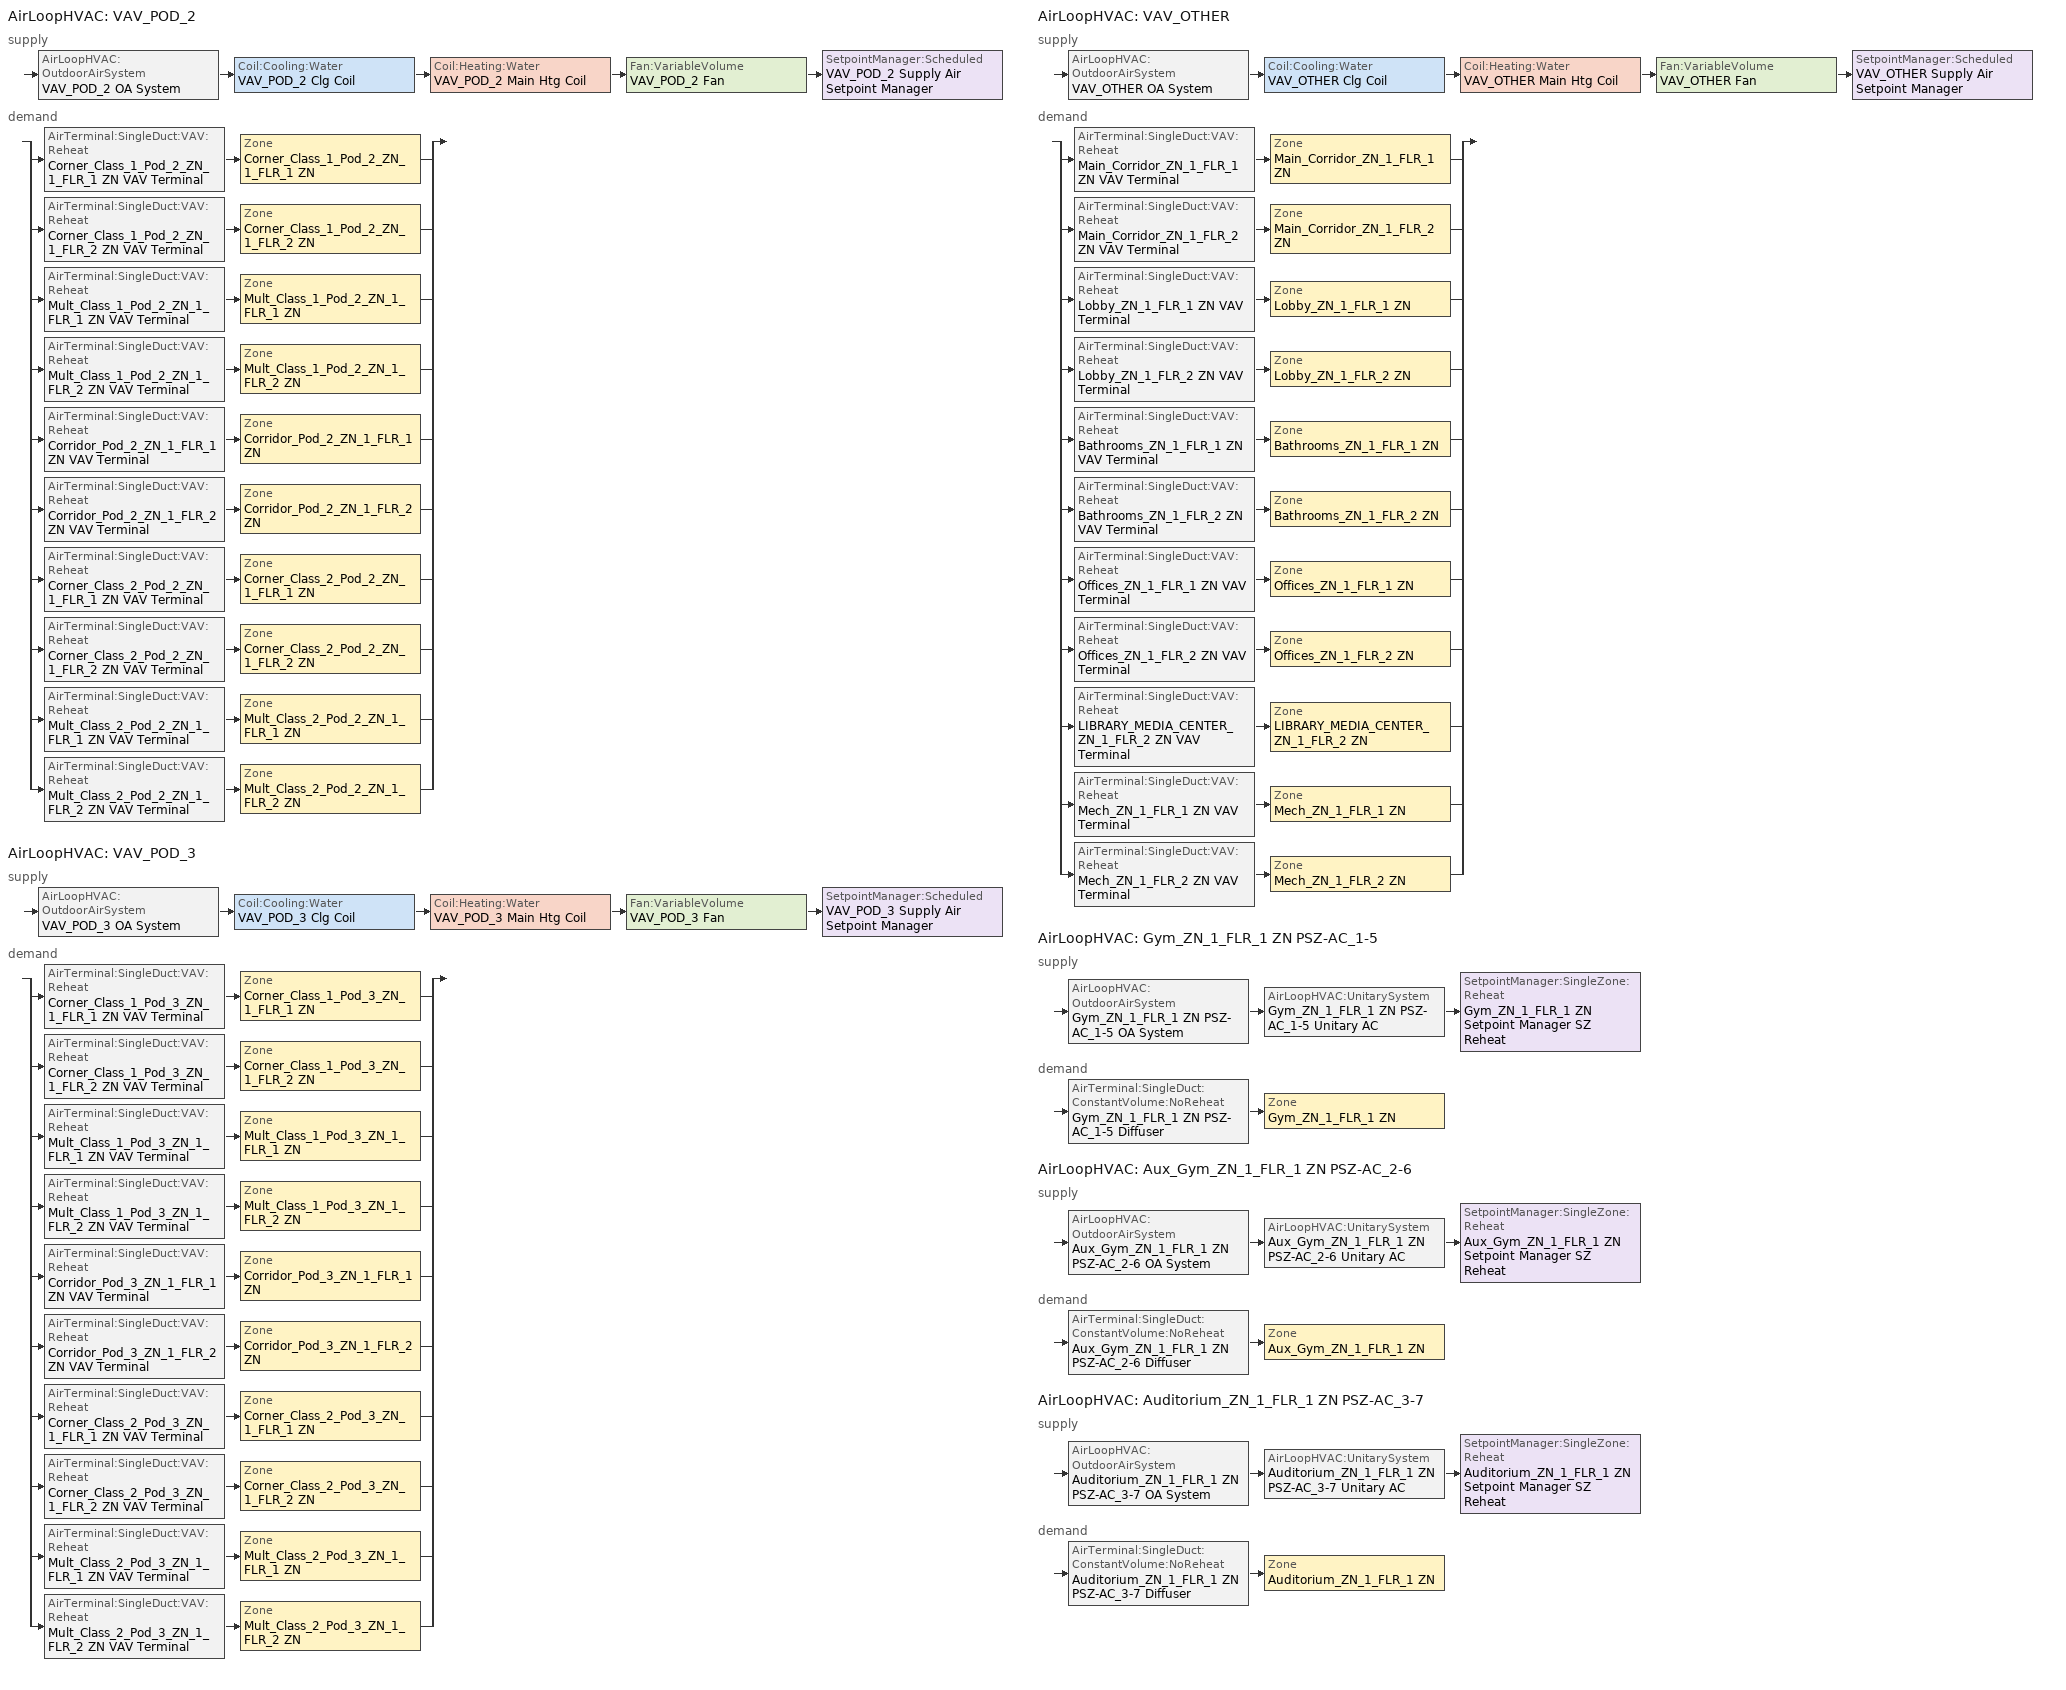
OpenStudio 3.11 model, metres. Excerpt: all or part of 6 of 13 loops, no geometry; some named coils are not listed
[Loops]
AirLoopHVAC 'VAV_POD_2'
 supply: AirLoopHVAC:OutdoorAirSystem 'VAV_POD_2 OA System' > Coil:Cooling:Water 'VAV_POD_2 Clg Coil' > Coil:Heating:Water 'VAV_POD_2 Main Htg Coil' > Fan:VariableVolume 'VAV_POD_2 Fan' > SetpointManager:Scheduled 'VAV_POD_2 Supply Air Setpoint Manager'
 demand: split
  | AirTerminal:SingleDuct:VAV:Reheat 'Corner_Class_1_Pod_2_ZN_1_FLR_1 ZN VAV Terminal' > Zone 'Corner_Class_1_Pod_2_ZN_1_FLR_1 ZN'
  | AirTerminal:SingleDuct:VAV:Reheat 'Corner_Class_1_Pod_2_ZN_1_FLR_2 ZN VAV Terminal' > Zone 'Corner_Class_1_Pod_2_ZN_1_FLR_2 ZN'
  | AirTerminal:SingleDuct:VAV:Reheat 'Mult_Class_1_Pod_2_ZN_1_FLR_1 ZN VAV Terminal' > Zone 'Mult_Class_1_Pod_2_ZN_1_FLR_1 ZN'
  | AirTerminal:SingleDuct:VAV:Reheat 'Mult_Class_1_Pod_2_ZN_1_FLR_2 ZN VAV Terminal' > Zone 'Mult_Class_1_Pod_2_ZN_1_FLR_2 ZN'
  | AirTerminal:SingleDuct:VAV:Reheat 'Corridor_Pod_2_ZN_1_FLR_1 ZN VAV Terminal' > Zone 'Corridor_Pod_2_ZN_1_FLR_1 ZN'
  | AirTerminal:SingleDuct:VAV:Reheat 'Corridor_Pod_2_ZN_1_FLR_2 ZN VAV Terminal' > Zone 'Corridor_Pod_2_ZN_1_FLR_2 ZN'
  | AirTerminal:SingleDuct:VAV:Reheat 'Corner_Class_2_Pod_2_ZN_1_FLR_1 ZN VAV Terminal' > Zone 'Corner_Class_2_Pod_2_ZN_1_FLR_1 ZN'
  | AirTerminal:SingleDuct:VAV:Reheat 'Corner_Class_2_Pod_2_ZN_1_FLR_2 ZN VAV Terminal' > Zone 'Corner_Class_2_Pod_2_ZN_1_FLR_2 ZN'
  | AirTerminal:SingleDuct:VAV:Reheat 'Mult_Class_2_Pod_2_ZN_1_FLR_1 ZN VAV Terminal' > Zone 'Mult_Class_2_Pod_2_ZN_1_FLR_1 ZN'
  | AirTerminal:SingleDuct:VAV:Reheat 'Mult_Class_2_Pod_2_ZN_1_FLR_2 ZN VAV Terminal' > Zone 'Mult_Class_2_Pod_2_ZN_1_FLR_2 ZN'
AirLoopHVAC 'VAV_POD_3'
 supply: AirLoopHVAC:OutdoorAirSystem 'VAV_POD_3 OA System' > Coil:Cooling:Water 'VAV_POD_3 Clg Coil' > Coil:Heating:Water 'VAV_POD_3 Main Htg Coil' > Fan:VariableVolume 'VAV_POD_3 Fan' > SetpointManager:Scheduled 'VAV_POD_3 Supply Air Setpoint Manager'
 demand: split
  | AirTerminal:SingleDuct:VAV:Reheat 'Corner_Class_1_Pod_3_ZN_1_FLR_1 ZN VAV Terminal' > Zone 'Corner_Class_1_Pod_3_ZN_1_FLR_1 ZN'
  | AirTerminal:SingleDuct:VAV:Reheat 'Corner_Class_1_Pod_3_ZN_1_FLR_2 ZN VAV Terminal' > Zone 'Corner_Class_1_Pod_3_ZN_1_FLR_2 ZN'
  | AirTerminal:SingleDuct:VAV:Reheat 'Mult_Class_1_Pod_3_ZN_1_FLR_1 ZN VAV Terminal' > Zone 'Mult_Class_1_Pod_3_ZN_1_FLR_1 ZN'
  | AirTerminal:SingleDuct:VAV:Reheat 'Mult_Class_1_Pod_3_ZN_1_FLR_2 ZN VAV Terminal' > Zone 'Mult_Class_1_Pod_3_ZN_1_FLR_2 ZN'
  | AirTerminal:SingleDuct:VAV:Reheat 'Corridor_Pod_3_ZN_1_FLR_1 ZN VAV Terminal' > Zone 'Corridor_Pod_3_ZN_1_FLR_1 ZN'
  | AirTerminal:SingleDuct:VAV:Reheat 'Corridor_Pod_3_ZN_1_FLR_2 ZN VAV Terminal' > Zone 'Corridor_Pod_3_ZN_1_FLR_2 ZN'
  | AirTerminal:SingleDuct:VAV:Reheat 'Corner_Class_2_Pod_3_ZN_1_FLR_1 ZN VAV Terminal' > Zone 'Corner_Class_2_Pod_3_ZN_1_FLR_1 ZN'
  | AirTerminal:SingleDuct:VAV:Reheat 'Corner_Class_2_Pod_3_ZN_1_FLR_2 ZN VAV Terminal' > Zone 'Corner_Class_2_Pod_3_ZN_1_FLR_2 ZN'
  | AirTerminal:SingleDuct:VAV:Reheat 'Mult_Class_2_Pod_3_ZN_1_FLR_1 ZN VAV Terminal' > Zone 'Mult_Class_2_Pod_3_ZN_1_FLR_1 ZN'
  | AirTerminal:SingleDuct:VAV:Reheat 'Mult_Class_2_Pod_3_ZN_1_FLR_2 ZN VAV Terminal' > Zone 'Mult_Class_2_Pod_3_ZN_1_FLR_2 ZN'
AirLoopHVAC 'VAV_OTHER'
 supply: AirLoopHVAC:OutdoorAirSystem 'VAV_OTHER OA System' > Coil:Cooling:Water 'VAV_OTHER Clg Coil' > Coil:Heating:Water 'VAV_OTHER Main Htg Coil' > Fan:VariableVolume 'VAV_OTHER Fan' > SetpointManager:Scheduled 'VAV_OTHER Supply Air Setpoint Manager'
 demand: split
  | AirTerminal:SingleDuct:VAV:Reheat 'Main_Corridor_ZN_1_FLR_1 ZN VAV Terminal' > Zone 'Main_Corridor_ZN_1_FLR_1 ZN'
  | AirTerminal:SingleDuct:VAV:Reheat 'Main_Corridor_ZN_1_FLR_2 ZN VAV Terminal' > Zone 'Main_Corridor_ZN_1_FLR_2 ZN'
  | AirTerminal:SingleDuct:VAV:Reheat 'Lobby_ZN_1_FLR_1 ZN VAV Terminal' > Zone 'Lobby_ZN_1_FLR_1 ZN'
  | AirTerminal:SingleDuct:VAV:Reheat 'Lobby_ZN_1_FLR_2 ZN VAV Terminal' > Zone 'Lobby_ZN_1_FLR_2 ZN'
  | AirTerminal:SingleDuct:VAV:Reheat 'Bathrooms_ZN_1_FLR_1 ZN VAV Terminal' > Zone 'Bathrooms_ZN_1_FLR_1 ZN'
  | AirTerminal:SingleDuct:VAV:Reheat 'Bathrooms_ZN_1_FLR_2 ZN VAV Terminal' > Zone 'Bathrooms_ZN_1_FLR_2 ZN'
  | AirTerminal:SingleDuct:VAV:Reheat 'Offices_ZN_1_FLR_1 ZN VAV Terminal' > Zone 'Offices_ZN_1_FLR_1 ZN'
  | AirTerminal:SingleDuct:VAV:Reheat 'Offices_ZN_1_FLR_2 ZN VAV Terminal' > Zone 'Offices_ZN_1_FLR_2 ZN'
  | AirTerminal:SingleDuct:VAV:Reheat 'LIBRARY_MEDIA_CENTER_ZN_1_FLR_2 ZN VAV Terminal' > Zone 'LIBRARY_MEDIA_CENTER_ZN_1_FLR_2 ZN'
  | AirTerminal:SingleDuct:VAV:Reheat 'Mech_ZN_1_FLR_1 ZN VAV Terminal' > Zone 'Mech_ZN_1_FLR_1 ZN'
  | AirTerminal:SingleDuct:VAV:Reheat 'Mech_ZN_1_FLR_2 ZN VAV Terminal' > Zone 'Mech_ZN_1_FLR_2 ZN'
AirLoopHVAC 'Gym_ZN_1_FLR_1 ZN PSZ-AC_1-5'
 supply: AirLoopHVAC:OutdoorAirSystem 'Gym_ZN_1_FLR_1 ZN PSZ-AC_1-5 OA System' > AirLoopHVAC:UnitarySystem 'Gym_ZN_1_FLR_1 ZN PSZ-AC_1-5 Unitary AC' > SetpointManager:SingleZone:Reheat 'Gym_ZN_1_FLR_1 ZN Setpoint Manager SZ Reheat'
 demand: AirTerminal:SingleDuct:ConstantVolume:NoReheat 'Gym_ZN_1_FLR_1 ZN PSZ-AC_1-5 Diffuser' > Zone 'Gym_ZN_1_FLR_1 ZN'
AirLoopHVAC 'Aux_Gym_ZN_1_FLR_1 ZN PSZ-AC_2-6'
 supply: AirLoopHVAC:OutdoorAirSystem 'Aux_Gym_ZN_1_FLR_1 ZN PSZ-AC_2-6 OA System' > AirLoopHVAC:UnitarySystem 'Aux_Gym_ZN_1_FLR_1 ZN PSZ-AC_2-6 Unitary AC' > SetpointManager:SingleZone:Reheat 'Aux_Gym_ZN_1_FLR_1 ZN Setpoint Manager SZ Reheat'
 demand: AirTerminal:SingleDuct:ConstantVolume:NoReheat 'Aux_Gym_ZN_1_FLR_1 ZN PSZ-AC_2-6 Diffuser' > Zone 'Aux_Gym_ZN_1_FLR_1 ZN'
AirLoopHVAC 'Auditorium_ZN_1_FLR_1 ZN PSZ-AC_3-7'
 supply: AirLoopHVAC:OutdoorAirSystem 'Auditorium_ZN_1_FLR_1 ZN PSZ-AC_3-7 OA System' > AirLoopHVAC:UnitarySystem 'Auditorium_ZN_1_FLR_1 ZN PSZ-AC_3-7 Unitary AC' > SetpointManager:SingleZone:Reheat 'Auditorium_ZN_1_FLR_1 ZN Setpoint Manager SZ Reheat'
 demand: AirTerminal:SingleDuct:ConstantVolume:NoReheat 'Auditorium_ZN_1_FLR_1 ZN PSZ-AC_3-7 Diffuser' > Zone 'Auditorium_ZN_1_FLR_1 ZN'
[Sizing:Zone] Zone Cooling Design Supply Air Temperature Input Method=SupplyAirTemperature; Zone Cooling Design Supply Air Temperature {C}=12.7778; Zone Cooling Design Supply Air Temperature Difference {deltaC}=11.11; Zone Heating Design Supply Air Temperature Input Method=SupplyAirTemperature; Zone Heating Design Supply Air Temperature Difference {deltaC}=11.11; Zone Cooling Design Supply Air Humidity Ratio {kg-H2O/kg-air}=0.0085; Zone Heating Design Supply Air Humidity Ratio {kg-H2O/kg-air}=0.008; Cooling Design Air Flow Method=DesignDay; Heating Design Air Flow Method=DesignDay; Heating Maximum Air Flow Fraction=1; Account for Dedicated Outdoor Air System=No; Dedicated Outdoor Air System Control Strategy=NeutralSupplyAir; Dedicated Outdoor Air Low Setpoint Temperature for Design {C}=autosize; Dedicated Outdoor Air High Setpoint Temperature for Design {C}=autosize; Zone Load Sizing Method=Sensible Load Only No Latent Load; Zone Latent Cooling Design Supply Air Humidity Ratio Input Method=HumidityRatioDifference; Zone Cooling Design Supply Air Humidity Ratio Difference {kgWater/kgDryAir}=0.005; Zone Latent Heating Design Supply Air Humidity Ratio Input Method=HumidityRatioDifference; Zone Humidification Design Supply Air Humidity Ratio Difference {kgWater/kgDryAir}=0.005; Sizing Option=Coincident; Heating Coil Sizing Method=None; Maximum Heating Capacity To Cooling Load Sizing Ratio {W/W}=1
Name | Zone Heating Design Supply Air Temperature {C} | Design Minimum Zone Ventilation Efficiency
Auditorium_ZN_1_FLR_1 ZN; Aux_Gym_ZN_1_FLR_1 ZN; Gym_ZN_1_FLR_1 ZN | 50
Bathrooms_ZN_1_FLR_1 ZN; Bathrooms_ZN_1_FLR_2 ZN; Corner_Class_1_Pod_2_ZN_1_FLR_1 ZN; Corner_Class_1_Pod_2_ZN_1_FLR_2 ZN; Corner_Class_1_Pod_3_ZN_1_FLR_1 ZN; Corner_Class_1_Pod_3_ZN_1_FLR_2 ZN; Corner_Class_2_Pod_2_ZN_1_FLR_1 ZN; Corner_Class_2_Pod_2_ZN_1_FLR_2 ZN; Corner_Class_2_Pod_3_ZN_1_FLR_1 ZN; Corner_Class_2_Pod_3_ZN_1_FLR_2 ZN; Corridor_Pod_2_ZN_1_FLR_1 ZN; Corridor_Pod_2_ZN_1_FLR_2 ZN; Corridor_Pod_3_ZN_1_FLR_1 ZN; Corridor_Pod_3_ZN_1_FLR_2 ZN; LIBRARY_MEDIA_CENTER_ZN_1_FLR_2 ZN; Lobby_ZN_1_FLR_1 ZN; Lobby_ZN_1_FLR_2 ZN; Main_Corridor_ZN_1_FLR_1 ZN; Main_Corridor_ZN_1_FLR_2 ZN; Mech_ZN_1_FLR_2 ZN; Mult_Class_1_Pod_2_ZN_1_FLR_1 ZN; Mult_Class_1_Pod_2_ZN_1_FLR_2 ZN; Mult_Class_1_Pod_3_ZN_1_FLR_1 ZN; Mult_Class_1_Pod_3_ZN_1_FLR_2 ZN; Mult_Class_2_Pod_2_ZN_1_FLR_1 ZN; Mult_Class_2_Pod_2_ZN_1_FLR_2 ZN; Mult_Class_2_Pod_3_ZN_1_FLR_1 ZN; Mult_Class_2_Pod_3_ZN_1_FLR_2 ZN; Offices_ZN_1_FLR_1 ZN; Offices_ZN_1_FLR_2 ZN | 40 | 0.6
[Zone equipment]
Auditorium_ZN_1_FLR_1 ZN: Auditorium_ZN_1_FLR_1 ZN PSZ-AC_3-7 Diffuser
Aux_Gym_ZN_1_FLR_1 ZN: Aux_Gym_ZN_1_FLR_1 ZN PSZ-AC_2-6 Diffuser
Bathrooms_ZN_1_FLR_1 ZN: Bathrooms_ZN_1_FLR_1 ZN VAV Terminal, Bathrooms_ZN_1_FLR_1 ZN Exhaust Fan
Bathrooms_ZN_1_FLR_2 ZN: Bathrooms_ZN_1_FLR_2 ZN VAV Terminal, Bathrooms_ZN_1_FLR_2 ZN Exhaust Fan
Corner_Class_1_Pod_2_ZN_1_FLR_1 ZN: Corner_Class_1_Pod_2_ZN_1_FLR_1 ZN VAV Terminal
Corner_Class_1_Pod_2_ZN_1_FLR_2 ZN: Corner_Class_1_Pod_2_ZN_1_FLR_2 ZN VAV Terminal
Corner_Class_1_Pod_3_ZN_1_FLR_1 ZN: Corner_Class_1_Pod_3_ZN_1_FLR_1 ZN VAV Terminal
Corner_Class_1_Pod_3_ZN_1_FLR_2 ZN: Corner_Class_1_Pod_3_ZN_1_FLR_2 ZN VAV Terminal
Corner_Class_2_Pod_2_ZN_1_FLR_1 ZN: Corner_Class_2_Pod_2_ZN_1_FLR_1 ZN VAV Terminal
Corner_Class_2_Pod_2_ZN_1_FLR_2 ZN: Corner_Class_2_Pod_2_ZN_1_FLR_2 ZN VAV Terminal
Corner_Class_2_Pod_3_ZN_1_FLR_1 ZN: Corner_Class_2_Pod_3_ZN_1_FLR_1 ZN VAV Terminal
Corner_Class_2_Pod_3_ZN_1_FLR_2 ZN: Corner_Class_2_Pod_3_ZN_1_FLR_2 ZN VAV Terminal
Corridor_Pod_2_ZN_1_FLR_1 ZN: Corridor_Pod_2_ZN_1_FLR_1 ZN VAV Terminal
Corridor_Pod_2_ZN_1_FLR_2 ZN: Corridor_Pod_2_ZN_1_FLR_2 ZN VAV Terminal
Corridor_Pod_3_ZN_1_FLR_1 ZN: Corridor_Pod_3_ZN_1_FLR_1 ZN VAV Terminal
Corridor_Pod_3_ZN_1_FLR_2 ZN: Corridor_Pod_3_ZN_1_FLR_2 ZN VAV Terminal
Gym_ZN_1_FLR_1 ZN: Gym_ZN_1_FLR_1 ZN PSZ-AC_1-5 Diffuser
LIBRARY_MEDIA_CENTER_ZN_1_FLR_2 ZN: LIBRARY_MEDIA_CENTER_ZN_1_FLR_2 ZN VAV Terminal
Lobby_ZN_1_FLR_1 ZN: Lobby_ZN_1_FLR_1 ZN VAV Terminal
Lobby_ZN_1_FLR_2 ZN: Lobby_ZN_1_FLR_2 ZN VAV Terminal
Main_Corridor_ZN_1_FLR_1 ZN: Main_Corridor_ZN_1_FLR_1 ZN VAV Terminal
Main_Corridor_ZN_1_FLR_2 ZN: Main_Corridor_ZN_1_FLR_2 ZN VAV Terminal
Mech_ZN_1_FLR_1 ZN: Mech_ZN_1_FLR_1 ZN VAV Terminal
Mech_ZN_1_FLR_2 ZN: Mech_ZN_1_FLR_2 ZN VAV Terminal
Mult_Class_1_Pod_2_ZN_1_FLR_1 ZN: Mult_Class_1_Pod_2_ZN_1_FLR_1 ZN VAV Terminal
Mult_Class_1_Pod_2_ZN_1_FLR_2 ZN: Mult_Class_1_Pod_2_ZN_1_FLR_2 ZN VAV Terminal
Mult_Class_1_Pod_3_ZN_1_FLR_1 ZN: Mult_Class_1_Pod_3_ZN_1_FLR_1 ZN VAV Terminal
Mult_Class_1_Pod_3_ZN_1_FLR_2 ZN: Mult_Class_1_Pod_3_ZN_1_FLR_2 ZN VAV Terminal
Mult_Class_2_Pod_2_ZN_1_FLR_1 ZN: Mult_Class_2_Pod_2_ZN_1_FLR_1 ZN VAV Terminal
Mult_Class_2_Pod_2_ZN_1_FLR_2 ZN: Mult_Class_2_Pod_2_ZN_1_FLR_2 ZN VAV Terminal
Mult_Class_2_Pod_3_ZN_1_FLR_1 ZN: Mult_Class_2_Pod_3_ZN_1_FLR_1 ZN VAV Terminal
Mult_Class_2_Pod_3_ZN_1_FLR_2 ZN: Mult_Class_2_Pod_3_ZN_1_FLR_2 ZN VAV Terminal
Offices_ZN_1_FLR_1 ZN: Offices_ZN_1_FLR_1 ZN VAV Terminal
Offices_ZN_1_FLR_2 ZN: Offices_ZN_1_FLR_2 ZN VAV Terminal
[SetpointManager:Scheduled] Control Variable=Temperature; Schedule=Supply Air Temp - 55.0F
Name | Setpoint Node or NodeList
VAV_POD_2 Supply Air Setpoint Manager | VAV_POD_2 Supply Outlet Node
VAV_POD_3 Supply Air Setpoint Manager | VAV_POD_3 Supply Outlet Node
VAV_OTHER Supply Air Setpoint Manager | VAV_OTHER Supply Outlet Node
[AirLoopHVAC] Availability Schedule=SchoolSecondary HVACOperationSchd; Design Supply Air Flow Rate {m3/s}=autosize; Design Return Air Flow Fraction of Supply Air Flow=1
VAV_POD_2; VAV_POD_3; VAV_OTHER; Gym_ZN_1_FLR_1 ZN PSZ-AC_1-5; Aux_Gym_ZN_1_FLR_1 ZN PSZ-AC_2-6; Auditorium_ZN_1_FLR_1 ZN PSZ-AC_3-7
[Sizing:System] Type of Load to Size On=Sensible; Preheat Design Temperature {C}=7.22222; Preheat Design Humidity Ratio {kg-H2O/kg-Air}=0.008; Precool Design Temperature {C}=12.7778; Precool Design Humidity Ratio {kg-H2O/kg-Air}=0.008; Central Cooling Design Supply Air Temperature {C}=12.7778; Sizing Option=Coincident; 100% Outdoor Air in Cooling=No; 100% Outdoor Air in Heating=No; Central Cooling Design Supply Air Humidity Ratio {kg-H2O/kg-Air}=0.0085; Central Heating Design Supply Air Humidity Ratio {kg-H2O/kg-Air}=0.008; Cooling Design Air Flow Method=DesignDay; Heating Design Air Flow Method=DesignDay; System Outdoor Air Method=ZoneSum; Zone Maximum Outdoor Air Fraction=1; Cooling Supply Air Flow Rate Per Floor Area {m3/s-m2}=0.00996765; Cooling Fraction of Autosized Cooling Supply Air Flow Rate=1; Cooling Supply Air Flow Rate Per Unit Cooling Capacity {m3/s-W}=3.94755e-05; Heating Supply Air Flow Rate Per Floor Area {m3/s-m2}=0.00996765; Heating Fraction of Autosized Heating Supply Air Flow Rate=1; Heating Fraction of Autosized Cooling Supply Air Flow Rate=1; Heating Supply Air Flow Rate Per Unit Heating Capacity {m3/s-W}=3.15882e-05; Cooling Design Capacity Method=CoolingDesignCapacity; Cooling Design Capacity {W}=autosize; Cooling Design Capacity Per Floor Area {W/m2}=234.7; Fraction of Autosized Cooling Design Capacity=1; Heating Design Capacity Method=HeatingDesignCapacity; Heating Design Capacity {W}=autosize; Heating Design Capacity Per Floor Area {W/m2}=157; Fraction of Autosized Heating Design Capacity=1; Central Cooling Capacity Control Method=OnOff; Occupant Diversity=autosize; Heating Coil Sizing Method=None; Maximum Heating Capacity To Cooling Capacity Sizing Ratio {W/W}=1
Name | Design Outdoor Air Flow Rate {m3/s} | Central Heating Maximum System Air Flow Ratio | Central Heating Design Supply Air Temperature {C}
VAV_POD_2; VAV_POD_3 | 9.493504 | 0.3 | 12.7778
VAV_OTHER | 4.61027 | 0.3 | 12.7778
Gym_ZN_1_FLR_1 ZN PSZ-AC_1-5; Aux_Gym_ZN_1_FLR_1 ZN PSZ-AC_2-6; Auditorium_ZN_1_FLR_1 ZN PSZ-AC_3-7 | Autosize | 1 | 50
[Fan:VariableVolume] Availability Schedule=Always On Discrete; Fan Total Efficiency=0.61165; Pressure Rise {Pa}=1389.92; Maximum Flow Rate {m3/s}=Autosize; Fan Power Minimum Flow Rate Input Method=Fraction; Fan Power Minimum Flow Fraction=0.1; Fan Power Minimum Air Flow Rate {m3/s}=0; Motor Efficiency=0.941; Motor In Airstream Fraction=1; Fan Power Coefficient 1=0.0407599; Fan Power Coefficient 2=0.088045; Fan Power Coefficient 3=-0.0729261; Fan Power Coefficient 4=0.94374; Fan Power Coefficient 5=0
VAV_POD_2 Fan; VAV_POD_3 Fan; VAV_OTHER Fan
[Controller:OutdoorAir] Minimum Outdoor Air Flow Rate {m3/s}=autosize; Maximum Outdoor Air Flow Rate {m3/s}=Autosize; Economizer Control Type=DifferentialEnthalpy; Economizer Control Action Type=ModulateFlow; Lockout Type=LockoutWithHeating; Minimum Limit Type=FixedMinimum; Minimum Outdoor Air Schedule=SchoolSecondary MinOA_MotorizedDamper_Sched; High Humidity Control=No; High Humidity Outdoor Air Flow Ratio=1; Control High Indoor Humidity Based on Outdoor Humidity Ratio=Yes; Heat Recovery Bypass Control Type=BypassWhenOAFlowGreaterThanMinimum; Economizer Operation Staging=InterlockedWithMechanicalCooling
Name | Controller Mechanical Ventilation | Maximum Fraction of Outdoor Air Schedule
VAV_POD_2 OA Controller | VAV_POD_2 Vent Controller
VAV_POD_3 OA Controller | VAV_POD_3 Vent Controller
VAV_OTHER OA Controller | VAV_OTHER Vent Controller
Gym_ZN_1_FLR_1 ZN PSZ-AC_1-5 OA System Controller | Controller Mechanical Ventilation 1 | ems_Gym_ZN_1_FLR_1_ZN_PSZ_AC_1_5_maxOASch
Aux_Gym_ZN_1_FLR_1 ZN PSZ-AC_2-6 OA System Controller | Controller Mechanical Ventilation 2 | ems_Aux_Gym_ZN_1_FLR_1_ZN_PSZ_AC_2_6_maxOASch
Auditorium_ZN_1_FLR_1 ZN PSZ-AC_3-7 OA System Controller | Controller Mechanical Ventilation 3 | ems_Auditorium_ZN_1_FLR_1_ZN_PSZ_AC_3_7_maxOASch
[Controller:MechanicalVentilation] Availability Schedule=Always On Discrete
Name | System Outdoor Air Method
VAV_POD_2 Vent Controller; VAV_POD_3 Vent Controller; VAV_OTHER Vent Controller | ZoneSum
Controller Mechanical Ventilation 1; Controller Mechanical Ventilation 2; Controller Mechanical Ventilation 3
[AirLoopHVAC:OutdoorAirSystem]
Name | Controller
VAV_POD_2 OA System | VAV_POD_2 OA Controller
VAV_POD_3 OA System | VAV_POD_3 OA Controller
VAV_OTHER OA System | VAV_OTHER OA Controller
Gym_ZN_1_FLR_1 ZN PSZ-AC_1-5 OA System | Gym_ZN_1_FLR_1 ZN PSZ-AC_1-5 OA System Controller
Aux_Gym_ZN_1_FLR_1 ZN PSZ-AC_2-6 OA System | Aux_Gym_ZN_1_FLR_1 ZN PSZ-AC_2-6 OA System Controller
Auditorium_ZN_1_FLR_1 ZN PSZ-AC_3-7 OA System | Auditorium_ZN_1_FLR_1 ZN PSZ-AC_3-7 OA System Controller
[AirTerminal:SingleDuct:VAV:Reheat] Availability Schedule=Always On Discrete; Maximum Air Flow Rate {m3/s}=AutoSize; Zone Minimum Air Flow Input Method=Constant; Fixed Minimum Air Flow Rate {m3/s}=0; Maximum Hot Water or Steam Flow Rate {m3/s}=AutoSize; Minimum Hot Water or Steam Flow Rate {m3/s}=0; Convergence Tolerance=0.001; Damper Heating Action=ReverseWithLimits; Maximum Flow per Zone Floor Area During Reheat {m3/s-m2}=AutoSize; Maximum Flow Fraction During Reheat=0.5; Maximum Reheat Air Temperature {C}=40; Control For Outdoor Air=No
Name | Constant Minimum Air Flow Fraction | Reheat Coil
Corner_Class_1_Pod_2_ZN_1_FLR_1 ZN VAV Terminal | 0.881447 | Corner_Class_1_Pod_2_ZN_1_FLR_1 ZN Reheat Coil
Corner_Class_1_Pod_2_ZN_1_FLR_2 ZN VAV Terminal | 0.881447 | Corner_Class_1_Pod_2_ZN_1_FLR_2 ZN Reheat Coil
Mult_Class_1_Pod_2_ZN_1_FLR_1 ZN VAV Terminal | 0.881447 | Mult_Class_1_Pod_2_ZN_1_FLR_1 ZN Reheat Coil
Mult_Class_1_Pod_2_ZN_1_FLR_2 ZN VAV Terminal | 0.881447 | Mult_Class_1_Pod_2_ZN_1_FLR_2 ZN Reheat Coil
Corridor_Pod_2_ZN_1_FLR_1 ZN VAV Terminal | 0.881447 | Corridor_Pod_2_ZN_1_FLR_1 ZN Reheat Coil
Corridor_Pod_2_ZN_1_FLR_2 ZN VAV Terminal | 0.881447 | Corridor_Pod_2_ZN_1_FLR_2 ZN Reheat Coil
Corner_Class_2_Pod_2_ZN_1_FLR_1 ZN VAV Terminal | 0.881447 | Corner_Class_2_Pod_2_ZN_1_FLR_1 ZN Reheat Coil
Corner_Class_2_Pod_2_ZN_1_FLR_2 ZN VAV Terminal | 0.881447 | Corner_Class_2_Pod_2_ZN_1_FLR_2 ZN Reheat Coil
Mult_Class_2_Pod_2_ZN_1_FLR_1 ZN VAV Terminal | 0.881447 | Mult_Class_2_Pod_2_ZN_1_FLR_1 ZN Reheat Coil
Mult_Class_2_Pod_2_ZN_1_FLR_2 ZN VAV Terminal | 0.881447 | Mult_Class_2_Pod_2_ZN_1_FLR_2 ZN Reheat Coil
Corner_Class_1_Pod_3_ZN_1_FLR_1 ZN VAV Terminal | 0.84969 | Corner_Class_1_Pod_3_ZN_1_FLR_1 ZN Reheat Coil
Corner_Class_1_Pod_3_ZN_1_FLR_2 ZN VAV Terminal | 0.84969 | Corner_Class_1_Pod_3_ZN_1_FLR_2 ZN Reheat Coil
Mult_Class_1_Pod_3_ZN_1_FLR_1 ZN VAV Terminal | 0.84969 | Mult_Class_1_Pod_3_ZN_1_FLR_1 ZN Reheat Coil
Mult_Class_1_Pod_3_ZN_1_FLR_2 ZN VAV Terminal | 0.84969 | Mult_Class_1_Pod_3_ZN_1_FLR_2 ZN Reheat Coil
Corridor_Pod_3_ZN_1_FLR_1 ZN VAV Terminal | 0.84969 | Corridor_Pod_3_ZN_1_FLR_1 ZN Reheat Coil
Corridor_Pod_3_ZN_1_FLR_2 ZN VAV Terminal | 0.84969 | Corridor_Pod_3_ZN_1_FLR_2 ZN Reheat Coil
Corner_Class_2_Pod_3_ZN_1_FLR_1 ZN VAV Terminal | 0.84969 | Corner_Class_2_Pod_3_ZN_1_FLR_1 ZN Reheat Coil
Corner_Class_2_Pod_3_ZN_1_FLR_2 ZN VAV Terminal | 0.84969 | Corner_Class_2_Pod_3_ZN_1_FLR_2 ZN Reheat Coil
Mult_Class_2_Pod_3_ZN_1_FLR_1 ZN VAV Terminal | 0.84969 | Mult_Class_2_Pod_3_ZN_1_FLR_1 ZN Reheat Coil
Mult_Class_2_Pod_3_ZN_1_FLR_2 ZN VAV Terminal | 0.84969 | Mult_Class_2_Pod_3_ZN_1_FLR_2 ZN Reheat Coil
Main_Corridor_ZN_1_FLR_1 ZN VAV Terminal | 0.374364 | Main_Corridor_ZN_1_FLR_1 ZN Reheat Coil
Main_Corridor_ZN_1_FLR_2 ZN VAV Terminal | 0.374364 | Main_Corridor_ZN_1_FLR_2 ZN Reheat Coil
Lobby_ZN_1_FLR_1 ZN VAV Terminal | 0.374364 | Lobby_ZN_1_FLR_1 ZN Reheat Coil
Lobby_ZN_1_FLR_2 ZN VAV Terminal | 0.374364 | Lobby_ZN_1_FLR_2 ZN Reheat Coil
Bathrooms_ZN_1_FLR_1 ZN VAV Terminal | 0.374364 | Bathrooms_ZN_1_FLR_1 ZN Reheat Coil
Bathrooms_ZN_1_FLR_2 ZN VAV Terminal | 0.374364 | Bathrooms_ZN_1_FLR_2 ZN Reheat Coil
Offices_ZN_1_FLR_1 ZN VAV Terminal | 0.374364 | Offices_ZN_1_FLR_1 ZN Reheat Coil
Offices_ZN_1_FLR_2 ZN VAV Terminal | 0.374364 | Offices_ZN_1_FLR_2 ZN Reheat Coil
LIBRARY_MEDIA_CENTER_ZN_1_FLR_2 ZN VAV Terminal | 0.374364 | LIBRARY_MEDIA_CENTER_ZN_1_FLR_2 ZN Reheat Coil
Mech_ZN_1_FLR_1 ZN VAV Terminal | 0.374364 | Mech_ZN_1_FLR_1 ZN Reheat Coil
Mech_ZN_1_FLR_2 ZN VAV Terminal | 0.374364 | Mech_ZN_1_FLR_2 ZN Reheat Coil
[SetpointManager:SingleZone:Reheat] Minimum Supply Air Temperature {C}=12.7778; Maximum Supply Air Temperature {C}=50
Name | Control Zone | Setpoint Node or NodeList
Gym_ZN_1_FLR_1 ZN Setpoint Manager SZ Reheat | Gym_ZN_1_FLR_1 ZN | Gym_ZN_1_FLR_1 ZN PSZ-AC_1-5 Supply Outlet Node
Aux_Gym_ZN_1_FLR_1 ZN Setpoint Manager SZ Reheat | Aux_Gym_ZN_1_FLR_1 ZN | Aux_Gym_ZN_1_FLR_1 ZN PSZ-AC_2-6 Supply Outlet Node
Auditorium_ZN_1_FLR_1 ZN Setpoint Manager SZ Reheat | Auditorium_ZN_1_FLR_1 ZN | Auditorium_ZN_1_FLR_1 ZN PSZ-AC_3-7 Supply Outlet Node
[Coil:Heating:Gas] Availability Schedule=Always On Discrete; Gas Burner Efficiency=0.8; Nominal Capacity {W}=AutoSize; On Cycle Parasitic Electric Load {W}=0; Off Cycle Parasitic Gas Load {W}=0
Gym_ZN_1_FLR_1 ZN PSZ-AC_1-5 Gas Htg Coil 1078kBtu/hr 0.8 Thermal Eff; Aux_Gym_ZN_1_FLR_1 ZN PSZ-AC_2-6 Gas Htg Coil 810kBtu/hr 0.8 Thermal Eff; Auditorium_ZN_1_FLR_1 ZN PSZ-AC_3-7 Gas Htg Coil 1425kBtu/hr 0.8 Thermal Eff
[Coil:Heating:Electric] Availability Schedule=Always Off Discrete; Efficiency=1; Nominal Capacity {W}=0
Gym_ZN_1_FLR_1 ZN PSZ-AC_1-5 No Heat; Aux_Gym_ZN_1_FLR_1 ZN PSZ-AC_2-6 No Heat; Auditorium_ZN_1_FLR_1 ZN PSZ-AC_3-7 No Heat
[Coil:Cooling:DX:TwoSpeed] Availability Schedule=Always On Discrete; Rated High Speed Total Cooling Capacity {W}=Autosize; Rated High Speed Sensible Heat Ratio=Autosize; Rated High Speed COP {W/W}=3.40011; Rated High Speed Air Flow Rate {m3/s}=Autosize; Rated High Speed Evaporator Fan Power Per Volume Flow Rate 2017 {W/(m3/s)}=773.3; Rated High Speed Evaporator Fan Power Per Volume Flow Rate 2023 {W/(m3/s)}=934.4; Unit Internal Static Air Pressure {Pa}=773.3; Total Cooling Capacity Function of Temperature Curve=CoilClgDXQRatio_fTwbToadbSI; Total Cooling Capacity Function of Flow Fraction Curve=CoilClgDXSnglQRatio_fCFMRatio; Energy Input Ratio Function of Temperature Curve=CoilClgDXEIRRatio_fTwbToadbSI; Energy Input Ratio Function of Flow Fraction Curve=CoilClgDXSnglEIRRatio_fCFMRatio; Part Load Fraction Correlation Curve=CoilClgDXEIRRatio_fQFrac; Rated Low Speed Total Cooling Capacity {W}=Autosize; Rated Low Speed Sensible Heat Ratio=0.69; Rated Low Speed COP {W/W}=3.40011; Rated Low Speed Air Flow Rate {m3/s}=Autosize; Rated Low Speed Evaporator Fan Power Per Volume Flow Rate 2017 {W/(m3/s)}=773.3; Rated Low Speed Evaporator Fan Power Per Volume Flow Rate 2023 {W/(m3/s)}=934.4; Low Speed Total Cooling Capacity Function of Temperature Curve=CoilClgDXQRatio_fTwbToadbSI; Low Speed Energy Input Ratio Function of Temperature Curve=CoilClgDXEIRRatio_fTwbToadbSI; Condenser Type=AirCooled; Minimum Outdoor Dry-Bulb Temperature for Compressor Operation {C}=-25; High Speed Evaporative Condenser Effectiveness=0.9; High Speed Evaporative Condenser Air Flow Rate {m3/s}=Autosize; High Speed Evaporative Condenser Pump Rated Power Consumption {W}=Autosize; Low Speed Evaporative Condenser Effectiveness=0.9; Low Speed Evaporative Condenser Air Flow Rate {m3/s}=Autosize; Low Speed Evaporative Condenser Pump Rated Power Consumption {W}=Autosize; Basin Heater Capacity {W/K}=10; Basin Heater Setpoint Temperature {C}=2
Gym_ZN_1_FLR_1 ZN PSZ-AC_1-5 2spd DX AC Clg Coil 551kBtu/hr 9.8EER; Aux_Gym_ZN_1_FLR_1 ZN PSZ-AC_2-6 2spd DX AC Clg Coil 442kBtu/hr 9.8EER; Auditorium_ZN_1_FLR_1 ZN PSZ-AC_3-7 2spd DX AC Clg Coil 722kBtu/hr 9.8EER
[Fan:OnOff] Availability Schedule=Always On Discrete; Pressure Rise {Pa}=1018.77; Maximum Flow Rate {m3/s}=autosize; Motor In Airstream Fraction=1
Name | Fan Total Efficiency | Motor Efficiency | Fan Power Ratio Function of Speed Ratio Curve | Fan Efficiency Ratio Function of Speed Ratio Curve
Gym_ZN_1_FLR_1 ZN PSZ-AC_1-5 Fan | 0.6006 | 0.924 | Fan On Off Power Curve | Fan On Off Efficiency Curve
Aux_Gym_ZN_1_FLR_1 ZN PSZ-AC_2-6 Fan | 0.6006 | 0.924 | Fan On Off Power Curve 1 | Fan On Off Efficiency Curve 1
Auditorium_ZN_1_FLR_1 ZN PSZ-AC_3-7 Fan | 0.6045 | 0.93 | Fan On Off Power Curve 2 | Fan On Off Efficiency Curve 2
[AirLoopHVAC:UnitarySystem] Control Type=Load; Dehumidification Control Type=None; Availability Schedule=SchoolSecondary HVACOperationSchd; Fan Placement=DrawThrough; Supply Air Fan Operating Mode Schedule=SchoolSecondary HVACOperationSchd; DX Heating Coil Sizing Ratio=1; Use DOAS DX Cooling Coil=No; DOAS DX Cooling Coil Leaving Minimum Air Temperature {C}=2; Latent Load Control=SensibleOnlyLoadControl; Supply Air Flow Rate Method During Cooling Operation=SupplyAirFlowRate; Supply Air Flow Rate During Cooling Operation {m3/s}=Autosize; Supply Air Flow Rate Method During Heating Operation=SupplyAirFlowRate; Supply Air Flow Rate During Heating Operation {m3/s}=Autosize; Supply Air Flow Rate Method When No Cooling or Heating is Required=None; No Load Supply Air Flow Rate Control Set To Low Speed=Yes; Maximum Supply Air Temperature {C}=80; Maximum Outdoor Dry-Bulb Temperature for Supplemental Heater Operation {C}=21; Ancilliary On-Cycle Electric Power {W}=0; Ancilliary Off-Cycle Electric Power {W}=0
Name | Controlling Zone or Thermostat Location | Supply Fan | Heating Coil | Cooling Coil | Supplemental Heating Coil
Gym_ZN_1_FLR_1 ZN PSZ-AC_1-5 Unitary AC | Gym_ZN_1_FLR_1 ZN | Gym_ZN_1_FLR_1 ZN PSZ-AC_1-5 Fan | Gym_ZN_1_FLR_1 ZN PSZ-AC_1-5 Gas Htg Coil 1078kBtu/hr 0.8 Thermal Eff | Gym_ZN_1_FLR_1 ZN PSZ-AC_1-5 2spd DX AC Clg Coil 551kBtu/hr 9.8EER | Gym_ZN_1_FLR_1 ZN PSZ-AC_1-5 No Heat
Aux_Gym_ZN_1_FLR_1 ZN PSZ-AC_2-6 Unitary AC | Aux_Gym_ZN_1_FLR_1 ZN | Aux_Gym_ZN_1_FLR_1 ZN PSZ-AC_2-6 Fan | Aux_Gym_ZN_1_FLR_1 ZN PSZ-AC_2-6 Gas Htg Coil 810kBtu/hr 0.8 Thermal Eff | Aux_Gym_ZN_1_FLR_1 ZN PSZ-AC_2-6 2spd DX AC Clg Coil 442kBtu/hr 9.8EER | Aux_Gym_ZN_1_FLR_1 ZN PSZ-AC_2-6 No Heat
Auditorium_ZN_1_FLR_1 ZN PSZ-AC_3-7 Unitary AC | Auditorium_ZN_1_FLR_1 ZN | Auditorium_ZN_1_FLR_1 ZN PSZ-AC_3-7 Fan | Auditorium_ZN_1_FLR_1 ZN PSZ-AC_3-7 Gas Htg Coil 1425kBtu/hr 0.8 Thermal Eff | Auditorium_ZN_1_FLR_1 ZN PSZ-AC_3-7 2spd DX AC Clg Coil 722kBtu/hr 9.8EER | Auditorium_ZN_1_FLR_1 ZN PSZ-AC_3-7 No Heat
[AirTerminal:SingleDuct:ConstantVolume:NoReheat] Availability Schedule=Always On Discrete; Maximum Air Flow Rate {m3/s}=AutoSize
Gym_ZN_1_FLR_1 ZN PSZ-AC_1-5 Diffuser; Aux_Gym_ZN_1_FLR_1 ZN PSZ-AC_2-6 Diffuser; Auditorium_ZN_1_FLR_1 ZN PSZ-AC_3-7 Diffuser
[Fan:ZoneExhaust] Availability Schedule=SchoolSecondary Hours_of_operation; Fan Total Efficiency=0.389162; Pressure Rise {Pa}=124.544; Maximum Flow Rate {m3/s}=0.283168; System Availability Manager Coupling Mode=Decoupled
Bathrooms_ZN_1_FLR_1 ZN Exhaust Fan; Bathrooms_ZN_1_FLR_2 ZN Exhaust Fan
[Schedule:Constant]
Name | Value
Always On Discrete | 1
Always Off Discrete | 0
[Schedule:Ruleset]
Name | Default Day Schedule | Summer Design Day Schedule | Winter Design Day Schedule
SchoolSecondary HVACOperationSchd | SchoolSecondary HVACOperationSchd Default | SchoolSecondary HVACOperationSchd Summer Design Day | SchoolSecondary HVACOperationSchd Winter Design Day
SchoolSecondary MinOA_MotorizedDamper_Sched | SchoolSecondary MinOA_MotorizedDamper_Sched Default | SchoolSecondary MinOA_MotorizedDamper_Sched Summer Design Day | SchoolSecondary MinOA_MotorizedDamper_Sched Winter Design Day
Supply Air Temp - 55.0F | Supply Air Temp - 55.0F Default
SchoolSecondary Hours_of_operation | SchoolSecondary Hours_of_operation Default | SchoolSecondary Hours_of_operation Summer Design Day | SchoolSecondary Hours_of_operation Winter Design Day
ems_Auditorium_ZN_1_FLR_1_ZN_PSZ_AC_3_7_maxOASch | ems_Auditorium_ZN_1_FLR_1_ZN_PSZ_AC_3_7_maxOASch_Default
ems_Aux_Gym_ZN_1_FLR_1_ZN_PSZ_AC_2_6_maxOASch | ems_Aux_Gym_ZN_1_FLR_1_ZN_PSZ_AC_2_6_maxOASch_Default
ems_Gym_ZN_1_FLR_1_ZN_PSZ_AC_1_5_maxOASch | ems_Gym_ZN_1_FLR_1_ZN_PSZ_AC_1_5_maxOASch_Default
[Schedule:Day]
SchoolSecondary HVACOperationSchd Default; SchoolSecondary MinOA_MotorizedDamper_Sched Default; SchoolSecondary Hours_of_operation Default: No, 24, 0, 0
SchoolSecondary HVACOperationSchd Winter Design Day; SchoolSecondary HVACOperationSchd Summer Design Day; SchoolSecondary HVACOperationSchd WntrDsn|SmrDsn|Wkdy Day; SchoolSecondary Hours_of_operation Winter Design Day; SchoolSecondary Hours_of_operation Summer Design Day; SchoolSecondary Hours_of_operation WntrDsn|SmrDsn|Wkdy Day: No, 7, 0, 0, 21, 0, 1, 24, 0, 0
SchoolSecondary MinOA_MotorizedDamper_Sched Winter Design Day; SchoolSecondary MinOA_MotorizedDamper_Sched Summer Design Day; SchoolSecondary MinOA_MotorizedDamper_Sched WntrDsn|SmrDsn|Wkdy Day: No, 8, 0, 0, 21, 0, 1, 24, 0, 0
Supply Air Temp - 55.0F Default: 24, 0, 12.7778
ems_Auditorium_ZN_1_FLR_1_ZN_PSZ_AC_3_7_maxOASch_Default; ems_Aux_Gym_ZN_1_FLR_1_ZN_PSZ_AC_2_6_maxOASch_Default; ems_Gym_ZN_1_FLR_1_ZN_PSZ_AC_1_5_maxOASch_Default: 24, 0, 0.7
[Schedule:Rule] Rule Order=0; Apply Monday=Yes; Apply Tuesday=Yes; Apply Wednesday=Yes; Apply Thursday=Yes; Apply Friday=Yes; Date Specification Type=DateRange; Start Month=1; Start Day=1; End Month=12; End Day=31
Name | Schedule Ruleset | Day Schedule
Schedule Rule 91 | SchoolSecondary HVACOperationSchd | SchoolSecondary HVACOperationSchd WntrDsn|SmrDsn|Wkdy Day
Schedule Rule 92 | SchoolSecondary MinOA_MotorizedDamper_Sched | SchoolSecondary MinOA_MotorizedDamper_Sched WntrDsn|SmrDsn|Wkdy Day
Schedule Rule 103 | SchoolSecondary Hours_of_operation | SchoolSecondary Hours_of_operation WntrDsn|SmrDsn|Wkdy Day
[Curve:Exponent] Coefficient1 Constant=1; Coefficient2 Constant=0; Coefficient3 Constant=0; Minimum Value of x=0; Maximum Value of x=1
Fan On Off Power Curve; Fan On Off Power Curve 1; Fan On Off Power Curve 2
[Curve:Cubic] Maximum Value of x=1
Name | Coefficient1 Constant | Coefficient2 x | Coefficient3 x**2 | Coefficient4 x**3 | Minimum Value of x
Fan On Off Efficiency Curve; Fan On Off Efficiency Curve 1; Fan On Off Efficiency Curve 2 | 1 | 0 | 0 | 0 | 0
CoilClgDXEIRRatio_fQFrac | 0 | 5.1091 | -8.5515 | 4.4744 | 0.7
[Curve:Biquadratic] Minimum Value of x=13.89; Maximum Value of x=25; Minimum Value of y=23.89; Maximum Value of y=46.11; Minimum Curve Output=0.77
Name | Coefficient1 Constant | Coefficient2 x | Coefficient3 x**2 | Coefficient4 y | Coefficient5 y**2 | Coefficient6 x*y | Maximum Curve Output
CoilClgDXQRatio_fTwbToadbSI | 0.86779 | 0.014245 | 0.000554 | -0.007569 | 3.2e-05 | -0.000191 | 1.29
CoilClgDXEIRRatio_fTwbToadbSI | 0.116709 | 0.028458 | -0.000411 | 0.021422 | 0.000162 | -0.00068 | 1.33
[Curve:Quadratic]
Name | Coefficient1 Constant | Coefficient2 x | Coefficient3 x**2 | Minimum Value of x | Maximum Value of x
CoilClgDXSnglQRatio_fCFMRatio | 0.8 | 0.2 | 0 | 0.5 | 1.5
CoilClgDXSnglEIRRatio_fCFMRatio | 1.156 | -0.1816 | 0.0256 | 0 | 1
